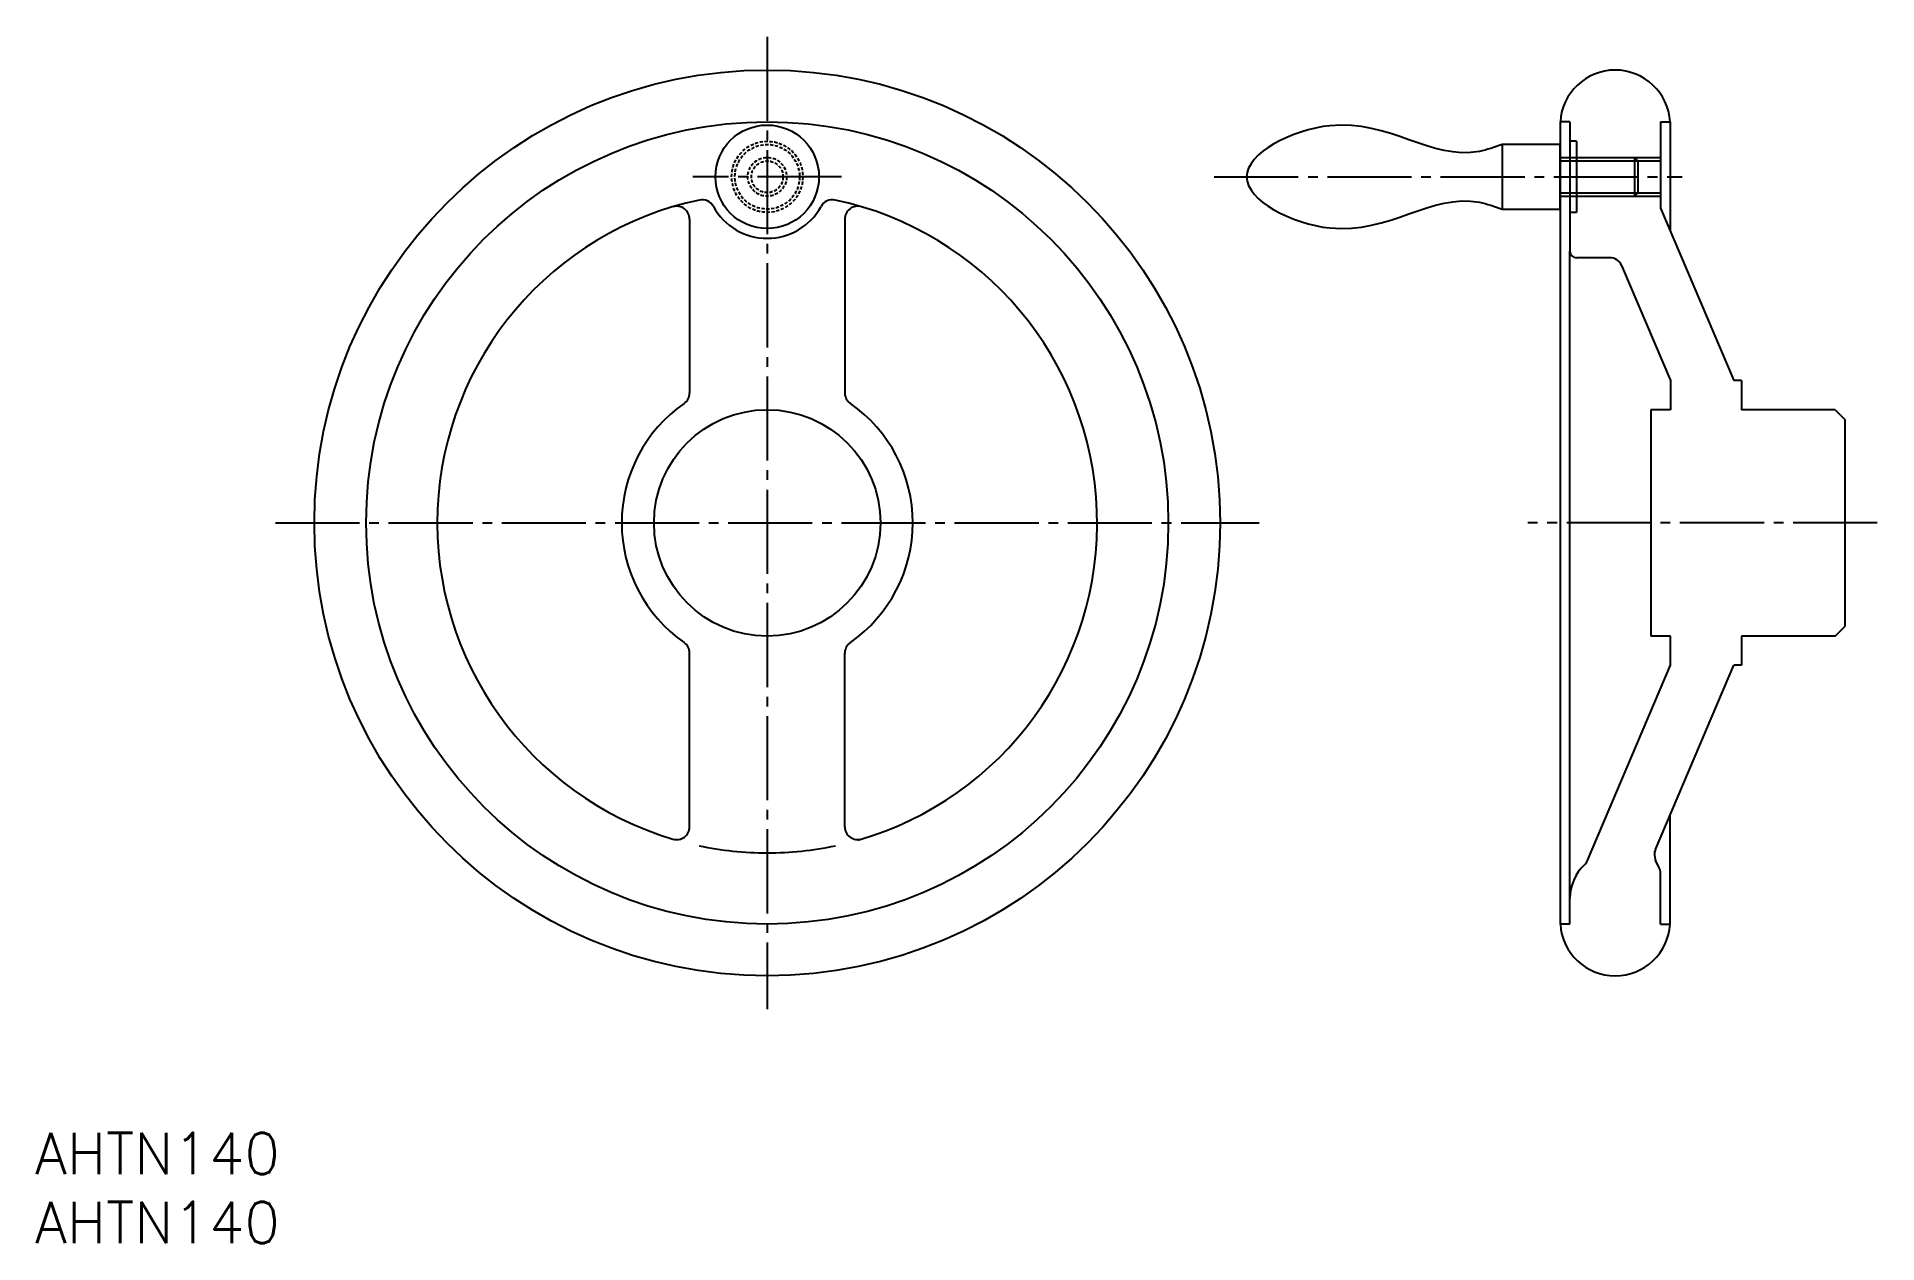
# Model space of a CAD drawing. Extents: x 116 to 400, y 860 to 1046.
import ezdxf

# ---------------------------------------------------------------- set-up
doc = ezdxf.new("R2010")
doc.units = 0
doc.header["$MEASUREMENT"] = 0
doc.linetypes.add('CENTER', pattern=[17.5, 13, -1.5, 1.5, -1.5])
doc.linetypes.add('DASHED', pattern=[0.75, 0.5, -0.25])
doc.layers.get('0').update_dxf_attribs({"linetype": 'CONTINUOUS'})
doc.layers.add('CENTER', color=1, linetype='CENTER')
doc.layers.add('SIZE', color=7, linetype='CONTINUOUS')
doc.styles.get("Standard").update_dxf_attribs({"font": 'txt.shx', "bigfont": '@extfont2.shx'})

msp = doc.modelspace()

# ---------------------------------------------------------------- linework, layer by layer
at = {"color": 7, "linetype": 'Continuous'}
for p, q in [((351.15, 1033.3), (351.14, 909.3)), ((352.64, 1033.3), (351.15, 1033.3)), ((352.64, 1033.3), (352.64, 1013.3)), ((366.64, 1033.3), (366.64, 1019.94)), ((366.64, 1033.3), (368.12, 1033.3)), ((368.12, 1033.3), (368.12, 1016.44)), ((353.63, 1030.3), (352.64, 1030.3)), ((353.63, 1030.3), (353.63, 1019.3)), ((351.15, 1029.8), (342.15, 1029.8)), ((342.15, 1029.8), (342.15, 1019.8)), ((351.15, 1019.8), (351.15, 1029.8)), ((351.15, 1027.8), (362.6, 1027.8)), ((353.64, 1027.8), (366.64, 1027.8)), ((362.6, 1027.8), (362.6, 1021.8)), ((362.6, 1027.8), (363.15, 1027.25)), ((363.15, 1027.25), (363.15, 1022.34)), ((351.15, 1021.8), (362.61, 1021.8)), ((353.64, 1021.8), (366.64, 1021.8)), ((363.15, 1022.34), (362.61, 1021.8)), ((342.15, 1019.8), (351.15, 1019.8)), ((353.63, 1019.3), (352.64, 1019.3)), ((366.64, 1019.94), (377.95, 993.3)), ((216.55, 1018.25), (216.55, 991.4)), ((240.55, 1018.25), (240.55, 991.4)), ((352.64, 909.3), (352.64, 1013.3)), ((358.78, 1012.3), (353.64, 1012.3)), ((360.62, 1011.08), (368.17, 993.3)), ((368.17, 993.3), (368.17, 988.8)), ((379.14, 993.3), (377.95, 993.3)), ((379.14, 993.3), (379.14, 988.8)), ((365.14, 988.8), (365.14, 953.8)), ((368.17, 988.8), (365.14, 988.8)), ((393.64, 988.8), (379.14, 988.8)), ((393.64, 988.8), (395.14, 987.3)), ((395.14, 987.3), (395.14, 955.3)), ((368.17, 953.8), (365.14, 953.8)), ((368.17, 949.3), (368.17, 953.8)), ((393.64, 953.8), (379.14, 953.8)), ((379.14, 953.8), (379.14, 949.3)), ((393.64, 953.8), (395.14, 955.3)), ((216.55, 924.34), (216.55, 951.19)), ((240.55, 924.34), (240.55, 951.19)), ((355.36, 919.11), (368.17, 949.3)), ((365.85, 920.81), (377.95, 949.3)), ((379.14, 949.3), (377.95, 949.3)), ((368.12, 909.3), (368.12, 926.15)), ((366.44, 918.01), (365.89, 919.16)), ((366.64, 909.3), (366.64, 917.15)), ((352.64, 909.3), (351.15, 909.3)), ((366.64, 909.3), (368.12, 909.3))]:
    msp.add_line(p, q, dxfattribs=at)
at = {"color": 3, "linetype": 'Continuous'}
for p, q in [((351.15, 1027.25), (363.15, 1027.25)), ((353.64, 1027.25), (366.64, 1027.25)), ((351.15, 1022.34), (363.15, 1022.34)), ((353.64, 1022.34), (366.64, 1022.34))]:
    msp.add_line(p, q, dxfattribs=at)
at = {"color": 7, "linetype": 'Continuous'}
for radius in [70, 62, 17.5]:
    msp.add_circle((228.55, 971.3), radius, dxfattribs=at)
for centre, radius, start, end in [((359.64, 1032.8), 8.5, 3.3723, 176.6277), ((228.55, 971.3), 51, 101.864, 253.3985), ((214.55, 1018.25), 2, 0, 106.6015), ((218.48, 1019.25), 2, 28.8373, 101.864), ((228.55, 1024.8), 9.5, 208.8373, 331.1627), ((238.63, 1019.25), 2, 78.136, 151.1627), ((228.55, 971.3), 51, 285.9586, 78.136), ((242.55, 1018.25), 2, 73.3985, 180), ((353.64, 1013.3), 1, 180, 270), ((358.78, 1010.3), 2, 23, 90), ((214.55, 991.4), 2, 304.8499, 0), ((242.55, 991.4), 2, 180, 235.1501), ((228.55, 971.3), 22.5, 124.8499, 235.1501), ((228.55, 971.3), 22.5, 304.8499, 55.1501), ((214.55, 951.19), 2, 0, 55.1501), ((242.55, 951.19), 2, 124.8499, 180), ((214.55, 924.34), 2, 253.3985, 0), ((242.55, 924.34), 2, 180, 286.6015), ((228.55, 971.3), 51, 258.07, 270), ((228.55, 971.3), 51, 270, 281.93), ((353.52, 919.9), 2, 312.8435, 337), ((367.69, 920.03), 2, 157, 205.552), ((359.64, 913.3), 7, 132.8435, 180), ((364.64, 917.15), 2, 0, 25.552), ((359.64, 909.8), 8.5, 183.3723, 356.6277)]:
    msp.add_arc(centre, radius, start, end, dxfattribs=at)
msp.add_open_spline([(342.15, 1029.8), (340.98, 1029.38), (332.28, 1026.28), (320.47, 1037.75), (295.67, 1024.8), (320.47, 1011.84), (332.28, 1023.31), (340.98, 1020.21), (342.15, 1019.8)], degree=3, knots=[0, 0, 0, 0, 3.657719, 27.105029, 42.225303, 57.346849, 80.794571, 84.45229, 84.45229, 84.45229, 84.45229], dxfattribs=at)
at = {"layer": 'CENTER', "color": 1, "linetype": 'CENTER'}
for p, q in [((228.55, 1046.44), (228.55, 896.15)), ((240.05, 1024.8), (217.06, 1024.8)), ((297.65, 1024.8), (369.99, 1024.8)), ((152.52, 971.3), (304.58, 971.3)), ((400.14, 971.3), (346.15, 971.3))]:
    msp.add_line(p, q, dxfattribs=at)
at = {"layer": 'SIZE', "color": 7, "linetype": 'Continuous'}
msp.add_circle((228.55, 1024.8), 8, dxfattribs=at)
at = {"layer": 'SIZE', "color": 3, "linetype": 'DASHED'}
for radius in [5.5, 5, 3, 2.45]:
    msp.add_circle((228.55, 1024.8), radius, dxfattribs=at)

# ---------------------------------------------------------------- texts
at = {"color": 7, "linetype": 'Continuous'}
for p in [(115.36, 870.64), (115.36, 859.97)]:
    msp.add_text('AHTN140', height=6.4, dxfattribs=at).set_placement(p)

doc.saveas('drawing.dxf')
